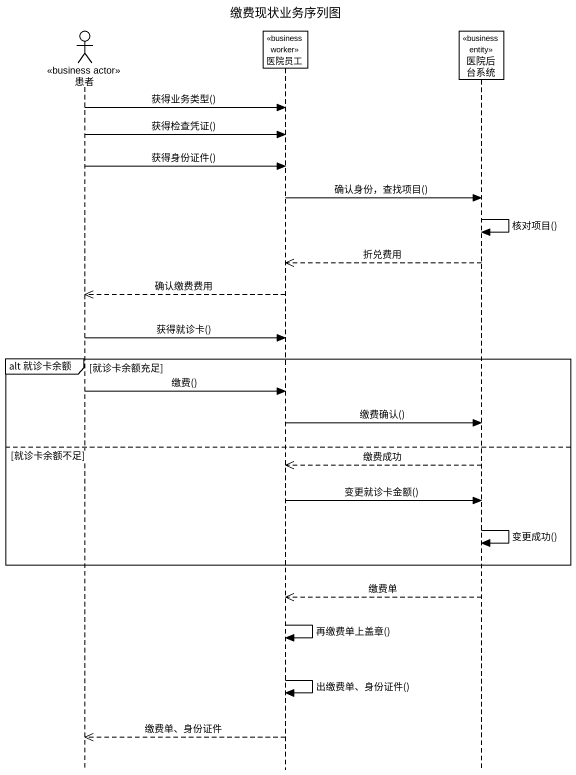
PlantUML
@startuml
title 缴费现状业务序列图
hide footbox
actor 患者 <<business actor>>
participant 医院员工 <<business worker>>
participant 医院后台系统 <<business entity>>

患者 -> 医院员工 : 获得业务类型()
患者 -> 医院员工 : 获得检查凭证()
患者 -> 医院员工 : 获得身份证件()
医院员工 -> 医院后台系统 : 确认身份，查找项目()
医院后台系统 -> 医院后台系统 : 核对项目()
医院后台系统 -->> 医院员工 : 折兑费用
医院员工 -->> 患者 : 确认缴费费用
患者 -> 医院员工 : 获得就诊卡()
group alt 就诊卡余额 [就诊卡余额充足]
  患者 -> 医院员工 : 缴费()
  医院员工 -> 医院后台系统 : 缴费确认()
else 就诊卡余额不足
  医院后台系统 -->> 医院员工 : 缴费成功
  医院员工 -> 医院后台系统 : 变更就诊卡金额()
  医院后台系统 -> 医院后台系统 : 变更成功()
end
医院后台系统 -->> 医院员工 : 缴费单
医院员工 -> 医院员工 : 再缴费单上盖章()
医院员工 -> 医院员工 : 出缴费单、身份证件()
医院员工 -->> 患者 : 缴费单、身份证件
@enduml
